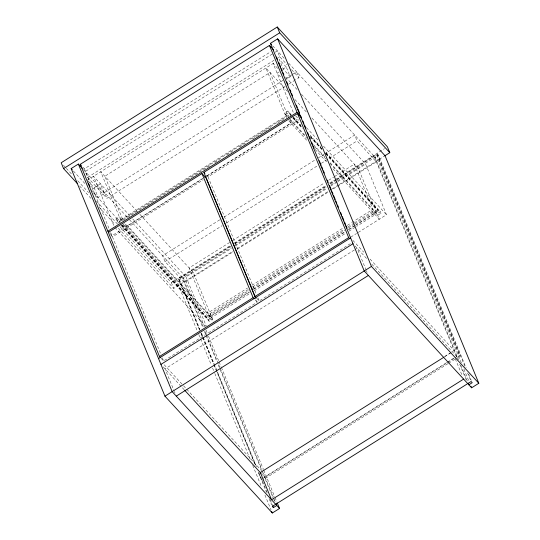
<?xml version="1.0" encoding="UTF-8"?>
<svg xmlns="http://www.w3.org/2000/svg" width="540" height="540" viewBox="0 0 540 540"><rect width="100%" height="100%" fill="white"/><g stroke="black" fill="none" stroke-linecap="round" stroke-linejoin="round"><path stroke-width="0.41" stroke-dasharray="2.7 2.03" d="M82.85 167.117L84.395 168.804L270.743 51.732M272.315 54.007L85.232 171.538L87.635 177.37L106.907 198.342L285.424 86.191M275.171 52.211L277.31 50.861L279.72 56.7L287.084 64.719M87.635 177.37L274.003 60.291M278.289 57.598L279.72 56.7M87.284 180.212L275.204 62.154M87.817 180.785L94.169 187.704L100.413 183.782L104.422 193.509L98.179 197.431L91.294 189.938M282.785 69.208L286.254 67.028L290.264 76.754L286.099 79.367M91.989 189.5L97.538 186.017L104.422 193.509M279.214 71.881L277.135 73.184L281.374 77.794M283.021 80.359L104.504 192.51L106.907 198.342M285.876 78.563L292.302 74.527M293.018 74.075L296.588 71.834L298.991 77.672L295.421 79.913M288.995 83.95L294.705 80.359M118.881 223.034L116.613 220.563L115.972 219.004L119.333 216.891L122.985 220.86M291.29 114.71L287.888 111.004L284.526 113.117L288.657 117.605L270.054 72.481L104.861 176.256L123.464 221.387M116.613 220.563L119.975 218.45L122.243 220.921M290.797 115.027L288.529 112.556L285.167 114.669L286.868 116.525M292.316 116.863L290.041 114.392L119.09 221.792L119.57 222.959M209.756 165.827L122.175 220.847L121.534 219.287L286.726 115.513L287.368 117.065M214.745 162.695L219.726 159.563M226.847 155.088L232.544 151.511M239.666 147.035L245.356 143.458M252.477 138.989L271.701 126.907M277.398 123.329L284.519 118.854M202.608 178.524L125.705 226.834L124.106 222.946M206.881 175.838L290.898 123.053L289.298 119.165M109.91 233.469L111.976 235.717L202.655 178.754M206.935 176.06L298.323 118.652M110.909 235.197L112.462 236.885L203.263 179.84M206.469 175.163L208.022 176.85L298.822 119.806M219.726 219.834L162.601 255.724L165.004 261.556L184.275 282.528L232.835 252.025M224.006 217.141L315.407 159.719M318.263 157.923L323.973 154.339M324.689 153.887L354.679 135.047L357.089 140.886L376.36 161.852L332.087 189.668M165.004 261.556L222.129 225.666M226.415 222.98L317.81 165.557M321.381 163.316L357.089 140.886M229.703 242.433L189.115 267.935L207.718 313.058L247.59 288.009M232.551 240.644L324.398 182.939M328.671 180.259L333.659 177.127M334.368 176.681L354.308 164.153L372.904 209.284L352.256 222.257M119.961 226.712L171.315 282.596L230.513 245.403M234.077 243.162L326.079 185.369M329.643 183.128L334.631 179.989M335.347 179.543L384.554 148.628M199.712 330.244L178.511 278.802L231.14 245.741M234.711 243.493L326.113 186.077M330.399 183.384L336.11 179.793M336.825 179.347L377.318 153.907L378.419 155.108L466.121 367.882M230.924 246.348L178.787 279.106L199.672 329.778M235.21 243.655L326.632 186.219M330.203 183.978L335.921 180.387M336.636 179.935L376.63 154.811L377.453 155.709L460.04 356.062L455.753 358.756M178.511 278.802L179.611 280.004L231.039 247.698M234.61 245.45L326.747 187.569M331.034 184.876L336.744 181.285M337.46 180.839L378.419 155.108M132.692 218.903L186.044 276.953L231.694 248.272M235.258 246.038L327.105 188.332M330.669 186.091L337.075 182.068M337.784 181.622L365.641 164.119L386.485 214.697L357.21 233.091M118.368 228.197L173.725 288.428L232.916 251.242M237.195 248.555L327.767 191.653M332.046 188.96L338.465 184.93M339.181 184.484L385.013 155.689M237.121 249.332L328.516 191.909M251.863 285.329L343.71 227.624M347.274 225.389L351.547 222.703M248.231 289.568L208.359 314.618L209.959 318.506L249.831 293.456M252.504 286.882L344.351 229.176M347.915 226.942L353.612 223.364M354.321 222.919L373.545 210.836L375.151 214.731L356.636 226.361M121.932 224.883L206.644 317.061L249.386 290.209M252.234 288.421L344.932 230.168M348.394 228.008L354.186 224.35M354.807 223.978L377.602 209.662L378.081 210.823L356.002 224.701M121.844 225.43L207.131 318.222L249.156 291.823M253.429 289.136L344.601 231.856M348.165 229.622L355.286 225.146M249.446 292.113L210.283 316.717L209.642 315.158M253.719 289.426L344.858 232.173M349.13 229.487L354.827 225.909M355.536 225.464L375.476 212.935L374.834 211.376M254.104 290.776L345.249 233.516M348.806 231.282L355.928 226.807M121.649 225.18L208.487 319.666L211.849 317.554L125.577 223.688M330.001 163.458L377.676 215.332L381.038 213.219L380.396 211.667L377.035 213.779L329.926 162.52M121.156 225.504L209.129 321.226L212.49 319.113L125.084 224.006M350.798 237.114L356.495 233.537M161.028 358.182L163.613 360.99L257.249 302.157L255.974 299.059M256.588 298.148L259.173 300.956L352.809 242.123M354.281 250.02L165.058 368.894L174.035 390.683M354.996 249.568L357.143 248.225L366.12 270.007M444.845 356.373L454.127 350.541L369.947 258.937M444.548 356.819L450.974 352.775M446.54 362.657L264.452 477.05L261.873 474.242M447.255 362.205L454.39 357.723M262.798 478.562L447.066 362.792M447.782 362.347L454.214 358.304M454.923 357.858L459.209 355.165L460.04 356.062M447.896 363.69L262.19 480.357L261.367 479.459L258.478 472.446M448.612 363.245L455.038 359.208M272.707 45.846L284.114 58.266M288.63 63.18L373.957 156.019L457.819 359.485M291.62 69.653L298.991 77.672M286.254 67.028L279.369 59.542L283.379 69.262L290.264 76.754M277.668 68.398L273.125 63.464L293.969 114.035M285.613 77.044L297.533 90.018M301.502 94.338L365.641 164.119M287.489 91.456L265.923 67.986L286.767 118.564M294.867 99.481L307.355 113.069M311.897 118.01L358.439 168.649L379.283 219.22L332.741 168.581M295.677 115.891L298.512 118.975M306.457 127.622L317.81 139.975M323.487 146.151L386.485 214.697M293.564 117.18L300.942 125.206M310.021 135.088L320.807 146.819M325.91 152.381L380.396 211.667M293.065 117.497L301.583 126.765M310.662 136.64L322.016 148.993M325.985 153.32L381.038 213.219M292.889 117.484L302.549 128M310.514 136.661L321.881 149.033M325.863 153.36L377.602 209.662M292.801 118.031L302.468 128.547M310.426 137.207L322.934 150.822M325.775 153.914L378.081 210.823M290.203 119.293L304.958 135.344M313.47 144.612L324.824 156.958M289.703 119.61L306.734 138.139M314.678 146.786L326.032 159.131M288.832 120.805L307.766 141.413M315.144 149.438L327.632 163.026M352.877 240.368L363.69 252.126M355.077 245.977L367.227 259.2M371.783 264.154L456.536 356.373M255.184 299.916L257.249 302.157M137.059 211.288L100.73 171.767L121.581 222.338M139.894 214.373L193.246 272.423L214.09 323.001M129.857 215.811L93.528 176.29L114.379 226.868M83.464 169.614L127.264 217.276M129.539 219.753L181.872 276.689L202.757 327.355M123.127 224.026L212.544 321.314M73.413 171.045L85.914 184.646M93.299 192.679L120.575 222.359M122.843 224.829L178.524 285.41L197.478 331.398M115.972 219.004L119.381 222.71M63.464 165.24L65.745 167.724M66.319 168.345L72.023 174.555M77.733 180.765L88.574 192.564M96.566 201.251L117.68 224.228M79.569 185.976L90.977 198.396M98.969 207.09L114.946 224.478M114.946 227.482L205.754 326.295M164.207 364.757L182.979 385.182M183.553 385.803L261.482 470.596M163.202 366.876L184.248 389.779M468.686 374.119L471.258 380.356M377.318 153.907L465.338 367.463M467.586 372.924L471.123 381.496M376.63 154.811L459.209 355.165M461.336 362.86L377.811 160.211L375.057 157.214L458.582 359.863M463.907 369.097L469.044 381.564M460.829 365.324L467.573 381.686M459.729 364.122L466.155 379.714M455.294 358.884L462.024 375.226M366.437 270.79L367.079 272.342M290.041 114.392L290.527 115.56M287.888 111.004L288.529 112.556M208.022 176.85L256.298 293.976M257.891 297.851L259.173 300.956M208.487 319.666L209.129 321.226M206.644 317.061L207.131 318.222M186.044 276.953L206.246 325.971M204.68 326.869L185.726 280.888L182.972 277.891L203.216 326.99M205.963 329.987L207.252 333.106M208.535 336.224L218.815 361.166M219.139 361.949L221.063 366.62M221.387 367.402L263.473 469.503M263.79 470.286L274.712 496.787M275.036 497.563L276.959 502.24M205.139 331.668L206.105 334.01M206.422 334.787L219.915 367.524M220.239 368.3L262.001 469.625M263.284 472.743L275.171 501.579M204.363 331.25L216.891 361.645M218.174 364.763L220.104 369.441M220.421 370.224L273.436 498.832M273.753 499.601L274.394 501.167M179.611 280.004L199.854 329.117M201.454 333.005L256.729 467.107M258.964 472.52L267.314 492.784M270.203 499.797L272.774 506.034M201.278 333.673L202.568 336.791M202.885 337.574L213.813 364.082M214.13 364.858L216.061 369.536M216.378 370.319L255.582 465.426M201.001 333.362L202.284 336.481M202.601 337.257L213.529 363.757M213.847 364.541L254.968 464.306M258.505 472.878L266.531 492.365M269.102 498.596L271.674 504.833M198.761 334.517L211.288 364.912M212.578 368.03L214.501 372.708M214.826 373.484L250.486 459.999M252.734 465.453L261.407 486.5M264.938 495.072L271.046 509.882M171.315 282.596L173.725 288.428M94.169 187.704L98.179 197.431M84.395 168.804L109.094 228.717M110.693 232.605L111.976 235.717M112.462 236.885L160.731 354.011M162.331 357.885L163.613 360.99M174.359 391.46L175.001 393.019"/><path stroke-width="0.81" d="M384.824 155.81L389.812 152.672L387.41 146.833L277.276 27L61.182 162.756L63.585 168.595L77.281 183.492M63.585 168.595L279.68 32.839L389.812 152.672M277.283 503.017L279.531 508.478L272.329 513L164.95 396.158L71.145 168.575L78.347 164.045L82.33 168.379M467.762 383.609L364.237 270.965L270.432 43.376L277.634 38.846L385.013 155.689L478.818 383.279L471.616 387.801L468.862 384.804L468.221 383.245M108.884 232.349L107.852 231.221L80.271 164.309L269.467 45.448L273.598 49.937M107.852 231.221L297.047 112.361L301.178 116.856M255.656 298.283L206.098 178.058L201.967 173.563L108.331 232.389L159.482 356.495L160.515 357.615M256.075 297.581L255.042 296.46L203.891 172.355L297.533 113.528L301.658 118.024M204.795 177.41L206.219 176.513M159.482 356.495L253.118 297.668L254.151 298.789M255.042 296.46L348.685 237.634L349.718 238.754M158.524 358.567L350.602 237.89M160.927 364.406L353.012 243.729M164.95 396.158L371.439 266.436L478.818 383.279M176.283 396.131L368.361 275.454M443.833 357.264L260.321 472.554L271.546 499.784L463.631 379.114M468.862 384.804L472.223 382.691L471.123 381.496L272.315 506.392L273.416 507.593L276.777 505.481L279.531 508.478M270.432 43.376L271.566 44.611M203.891 172.355L204.923 173.482M80.271 164.309L81.304 165.429M71.145 168.575L72.279 169.81M184.815 390.4L261.043 473.337M275.677 504.279L172.152 391.635L78.347 164.045M470.975 386.242L471.616 387.801M277.276 27L279.68 32.839M277.634 38.846L371.439 266.436M276.487 56.943L277.445 59.279M278.728 62.39L280.651 67.055M281.293 68.614L282.258 70.949M282.899 72.502L283.865 74.837M286.747 81.844L288.029 84.956M289.953 89.62L290.918 91.955M291.56 93.514L292.518 95.843M296.372 105.185L297.331 107.521M297.972 109.073L299.579 112.961M302.94 121.122L303.899 123.451M304.54 125.003L305.816 128.108M307.733 132.759L308.691 135.088M309.332 136.64L310.291 138.962M311.573 142.067L312.532 144.396M313.173 145.942L314.132 148.27M319.241 160.684L321.165 165.335M321.8 166.887L322.758 169.216M323.399 170.768L324.358 173.09M327.233 180.076L328.199 182.399M329.474 185.504L331.391 190.154M332.033 191.707L332.991 194.035M333.632 195.588L335.232 199.463M335.867 201.015L336.825 203.344M337.466 204.896L338.425 207.218M340.666 212.652L341.624 214.981M342.266 216.526L343.859 220.408M344.5 221.96L345.458 224.282M346.1 225.835L347.058 228.163M269.467 45.448L297.047 112.361M297.533 113.528L348.685 237.634M201.967 173.563L253.118 297.668M276.136 503.921L276.777 505.481M272.774 506.034L273.416 507.593M271.688 511.441L272.329 513M88.519 183.202L90.065 186.948"/></g></svg>
